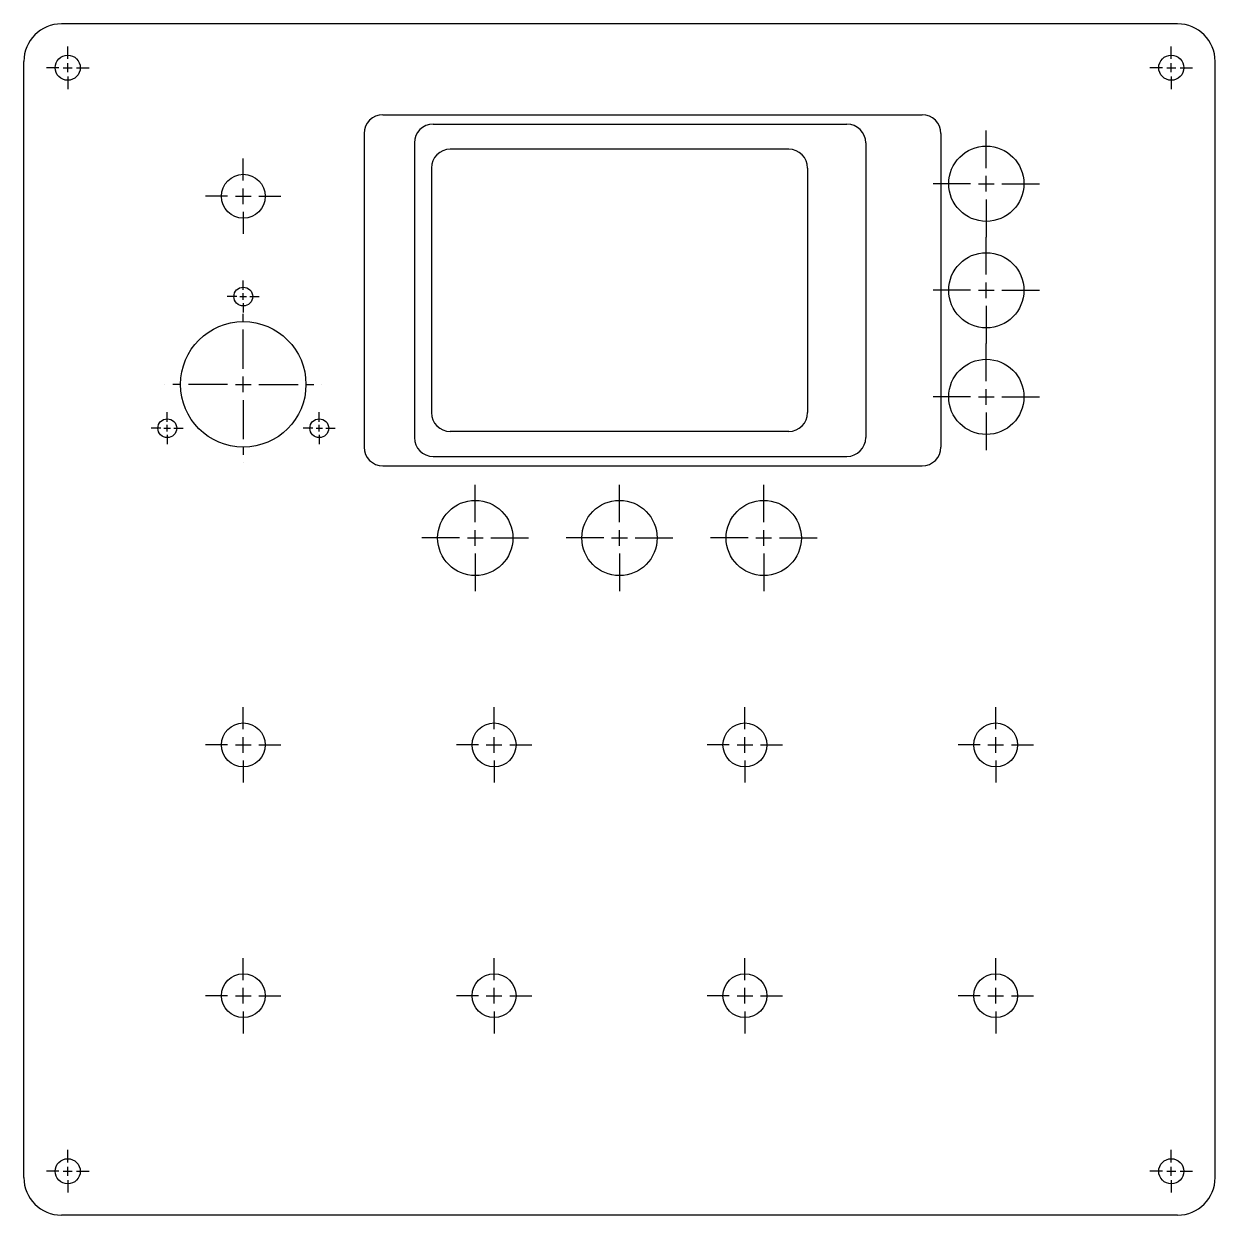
# Model space of a CAD drawing. Extents: x 10 to 560, y 10 to 287.
# Drawn here: x 370.4 to 560.4, y 96.8 to 286.8 of the extents above; entities that cross this region are included whole.
import ezdxf

# ---------------------------------------------------------------- set-up
doc = ezdxf.new("R2010")
doc.units = 0
doc.header["$LTSCALE"] = 12.7
doc.header["$MEASUREMENT"] = 0
doc.linetypes.add('CENTER', pattern=[0.787402, 0.492126, -0.098425, 0.098425, -0.098425])
doc.layers.add('CENTERMARKS', color=7, linetype='CONTINUOUS')
doc.layers.add('VISIBLE', color=7, linetype='CONTINUOUS')

msp = doc.modelspace()

# ---------------------------------------------------------------- linework, layer by layer
at = {"layer": 'CENTERMARKS', "linetype": 'CENTER'}
for p, q in [((377.372, 281.197), (377.372, 283.197)), ((553.372, 281.197), (553.372, 283.197)), ((375.972, 279.797), (373.972, 279.797)), ((378.772, 279.797), (380.772, 279.797)), ((551.972, 279.797), (549.972, 279.797)), ((554.772, 279.797), (556.772, 279.797)), ((377.372, 278.397), (377.372, 276.397)), ((553.372, 278.397), (553.372, 276.397)), ((523.872, 263.797), (523.872, 269.797)), ((405.372, 261.797), (405.372, 265.297)), ((521.372, 261.297), (515.372, 261.297)), ((526.372, 261.297), (532.372, 261.297)), ((402.872, 259.297), (399.372, 259.297)), ((407.872, 259.297), (411.372, 259.297)), ((523.872, 258.797), (523.872, 252.797)), ((405.372, 256.797), (405.372, 253.297)), ((523.872, 246.797), (523.872, 252.797)), ((405.372, 244.347), (405.372, 245.847)), ((404.322, 243.297), (402.822, 243.297)), ((406.422, 243.297), (407.922, 243.297)), ((521.372, 244.297), (515.372, 244.297)), ((526.372, 244.297), (532.372, 244.297)), ((405.372, 242.247), (405.372, 240.747)), ((405.372, 231.797), (405.372, 241.797)), ((523.872, 241.797), (523.872, 235.797)), ((523.872, 229.797), (523.872, 235.797)), ((402.872, 229.297), (392.872, 229.297)), ((407.872, 229.297), (417.872, 229.297)), ((405.372, 226.797), (405.372, 216.797)), ((521.372, 227.297), (515.372, 227.297)), ((526.372, 227.297), (532.372, 227.297)), ((393.248, 223.347), (393.248, 224.847)), ((417.497, 223.347), (417.497, 224.847)), ((523.872, 224.797), (523.872, 218.797)), ((392.198, 222.297), (390.698, 222.297)), ((393.248, 221.247), (393.248, 219.747)), ((394.298, 222.297), (395.798, 222.297)), ((416.447, 222.297), (414.947, 222.297)), ((417.497, 221.247), (417.497, 219.747)), ((418.547, 222.297), (420.047, 222.297)), ((442.372, 207.297), (442.372, 213.297)), ((465.372, 207.297), (465.372, 213.297)), ((488.372, 207.297), (488.372, 213.297)), ((439.872, 204.797), (433.872, 204.797)), ((444.872, 204.797), (450.872, 204.797)), ((462.872, 204.797), (456.872, 204.797)), ((467.872, 204.797), (473.872, 204.797)), ((485.872, 204.797), (479.872, 204.797)), ((490.872, 204.797), (496.872, 204.797)), ((442.372, 202.297), (442.372, 196.297)), ((465.372, 202.297), (465.372, 196.297)), ((488.372, 202.297), (488.372, 196.297)), ((405.372, 174.297), (405.372, 177.797)), ((445.372, 174.297), (445.372, 177.797)), ((485.372, 174.297), (485.372, 177.797)), ((525.372, 174.297), (525.372, 177.797)), ((402.872, 171.797), (399.372, 171.797)), ((407.872, 171.797), (411.372, 171.797)), ((442.872, 171.797), (439.372, 171.797)), ((447.872, 171.797), (451.372, 171.797)), ((482.872, 171.797), (479.372, 171.797)), ((487.872, 171.797), (491.372, 171.797)), ((522.872, 171.797), (519.372, 171.797)), ((527.872, 171.797), (531.372, 171.797)), ((405.372, 169.297), (405.372, 165.797)), ((445.372, 169.297), (445.372, 165.797)), ((485.372, 169.297), (485.372, 165.797)), ((525.372, 169.297), (525.372, 165.797)), ((405.372, 134.297), (405.372, 137.797)), ((445.372, 134.297), (445.372, 137.797)), ((485.372, 134.297), (485.372, 137.797)), ((525.372, 134.297), (525.372, 137.797)), ((402.872, 131.797), (399.372, 131.797)), ((407.872, 131.797), (411.372, 131.797)), ((442.872, 131.797), (439.372, 131.797)), ((447.872, 131.797), (451.372, 131.797)), ((482.872, 131.797), (479.372, 131.797)), ((487.872, 131.797), (491.372, 131.797)), ((522.872, 131.797), (519.372, 131.797)), ((527.872, 131.797), (531.372, 131.797)), ((405.372, 129.297), (405.372, 125.797)), ((445.372, 129.297), (445.372, 125.797)), ((485.372, 129.297), (485.372, 125.797)), ((525.372, 129.297), (525.372, 125.797)), ((377.372, 105.197), (377.372, 107.197)), ((553.372, 105.197), (553.372, 107.197)), ((375.972, 103.797), (373.972, 103.797)), ((378.772, 103.797), (380.772, 103.797)), ((551.972, 103.797), (549.972, 103.797)), ((554.772, 103.797), (556.772, 103.797)), ((377.372, 102.397), (377.372, 100.397)), ((553.372, 102.397), (553.372, 100.397))]:
    msp.add_line(p, q, dxfattribs=at)
at = {"layer": 'CENTERMARKS', "linetype": 'CONTINUOUS'}
for p, q in [((376.672, 279.797), (378.072, 279.797)), ((377.372, 279.097), (377.372, 280.497)), ((552.672, 279.797), (554.072, 279.797)), ((553.372, 279.097), (553.372, 280.497)), ((523.872, 260.047), (523.872, 262.547)), ((405.372, 258.047), (405.372, 260.547)), ((522.622, 261.297), (525.122, 261.297)), ((404.122, 259.297), (406.622, 259.297)), ((523.872, 243.047), (523.872, 245.547)), ((404.847, 243.297), (405.897, 243.297)), ((405.372, 242.772), (405.372, 243.822)), ((522.622, 244.297), (525.122, 244.297)), ((405.372, 228.047), (405.372, 230.547)), ((404.122, 229.297), (406.622, 229.297)), ((523.872, 226.047), (523.872, 228.547)), ((522.622, 227.297), (525.122, 227.297)), ((393.248, 221.772), (393.248, 222.822)), ((417.497, 221.772), (417.497, 222.822)), ((392.723, 222.297), (393.773, 222.297)), ((416.972, 222.297), (418.022, 222.297)), ((442.372, 203.547), (442.372, 206.047)), ((465.372, 203.547), (465.372, 206.047)), ((488.372, 203.547), (488.372, 206.047)), ((441.122, 204.797), (443.622, 204.797)), ((464.122, 204.797), (466.622, 204.797)), ((487.122, 204.797), (489.622, 204.797)), ((405.372, 170.547), (405.372, 173.047)), ((445.372, 170.547), (445.372, 173.047)), ((485.372, 170.547), (485.372, 173.047)), ((525.372, 170.547), (525.372, 173.047)), ((404.122, 171.797), (406.622, 171.797)), ((444.122, 171.797), (446.622, 171.797)), ((484.122, 171.797), (486.622, 171.797)), ((524.122, 171.797), (526.622, 171.797)), ((405.372, 130.547), (405.372, 133.047)), ((445.372, 130.547), (445.372, 133.047)), ((485.372, 130.547), (485.372, 133.047)), ((525.372, 130.547), (525.372, 133.047)), ((404.122, 131.797), (406.622, 131.797)), ((444.122, 131.797), (446.622, 131.797)), ((484.122, 131.797), (486.622, 131.797)), ((524.122, 131.797), (526.622, 131.797)), ((376.672, 103.797), (378.072, 103.797)), ((377.372, 103.097), (377.372, 104.497)), ((552.672, 103.797), (554.072, 103.797)), ((553.372, 103.097), (553.372, 104.497))]:
    msp.add_line(p, q, dxfattribs=at)
at = {"layer": 'VISIBLE'}
for p, q in [((554.372, 286.797), (376.372, 286.797)), ((370.372, 102.797), (370.372, 280.797)), ((560.372, 102.797), (560.372, 280.797)), ((427.631, 272.297), (513.631, 272.297)), ((435.653, 270.797), (501.653, 270.797)), ((424.631, 269.297), (424.631, 219.297)), ((516.631, 269.297), (516.631, 219.297)), ((432.653, 267.797), (432.653, 220.797)), ((492.372, 266.797), (438.372, 266.797)), ((504.653, 267.797), (504.653, 220.797)), ((435.372, 263.797), (435.372, 224.797)), ((495.372, 263.797), (495.372, 224.797)), ((492.372, 221.797), (438.372, 221.797)), ((435.653, 217.797), (501.653, 217.797)), ((427.631, 216.297), (513.631, 216.297)), ((554.372, 96.797), (376.372, 96.797))]:
    msp.add_line(p, q, dxfattribs=at)
for centre, radius in [((377.372, 279.797), 2), ((553.372, 279.797), 2), ((523.872, 261.297), 6), ((405.372, 259.297), 3.5), ((523.872, 244.297), 6), ((405.372, 243.297), 1.5), ((405.372, 229.297), 10), ((523.872, 227.297), 6), ((393.248, 222.297), 1.5), ((417.497, 222.297), 1.5), ((442.372, 204.797), 6), ((465.372, 204.797), 6), ((488.372, 204.797), 6), ((405.372, 171.797), 3.5), ((445.372, 171.797), 3.5), ((485.372, 171.797), 3.5), ((525.372, 171.797), 3.5), ((405.372, 131.797), 3.5), ((445.372, 131.797), 3.5), ((485.372, 131.797), 3.5), ((525.372, 131.797), 3.5), ((377.372, 103.797), 2), ((553.372, 103.797), 2)]:
    msp.add_circle(centre, radius, dxfattribs=at)
for centre, radius, start, end in [((376.372, 280.797), 6, 90, 180), ((554.372, 280.797), 6, 0, 90), ((427.631, 269.297), 3, 90, 180), ((513.631, 269.297), 3, 0, 90), ((435.653, 267.797), 3, 90, 180), ((501.653, 267.797), 3, 0, 90), ((438.372, 263.797), 3, 90, 180), ((492.372, 263.797), 3, 0, 90), ((438.372, 224.797), 3, 180, 270), ((492.372, 224.797), 3, 270, 0), ((435.653, 220.797), 3, 180, 270), ((501.653, 220.797), 3, 270, 0), ((427.631, 219.297), 3, 180, 270), ((513.631, 219.297), 3, 270, 0), ((376.372, 102.797), 6, 180, 270), ((554.372, 102.797), 6, 270, 0)]:
    msp.add_arc(centre, radius, start, end, dxfattribs=at)

doc.saveas('drawing.dxf')
